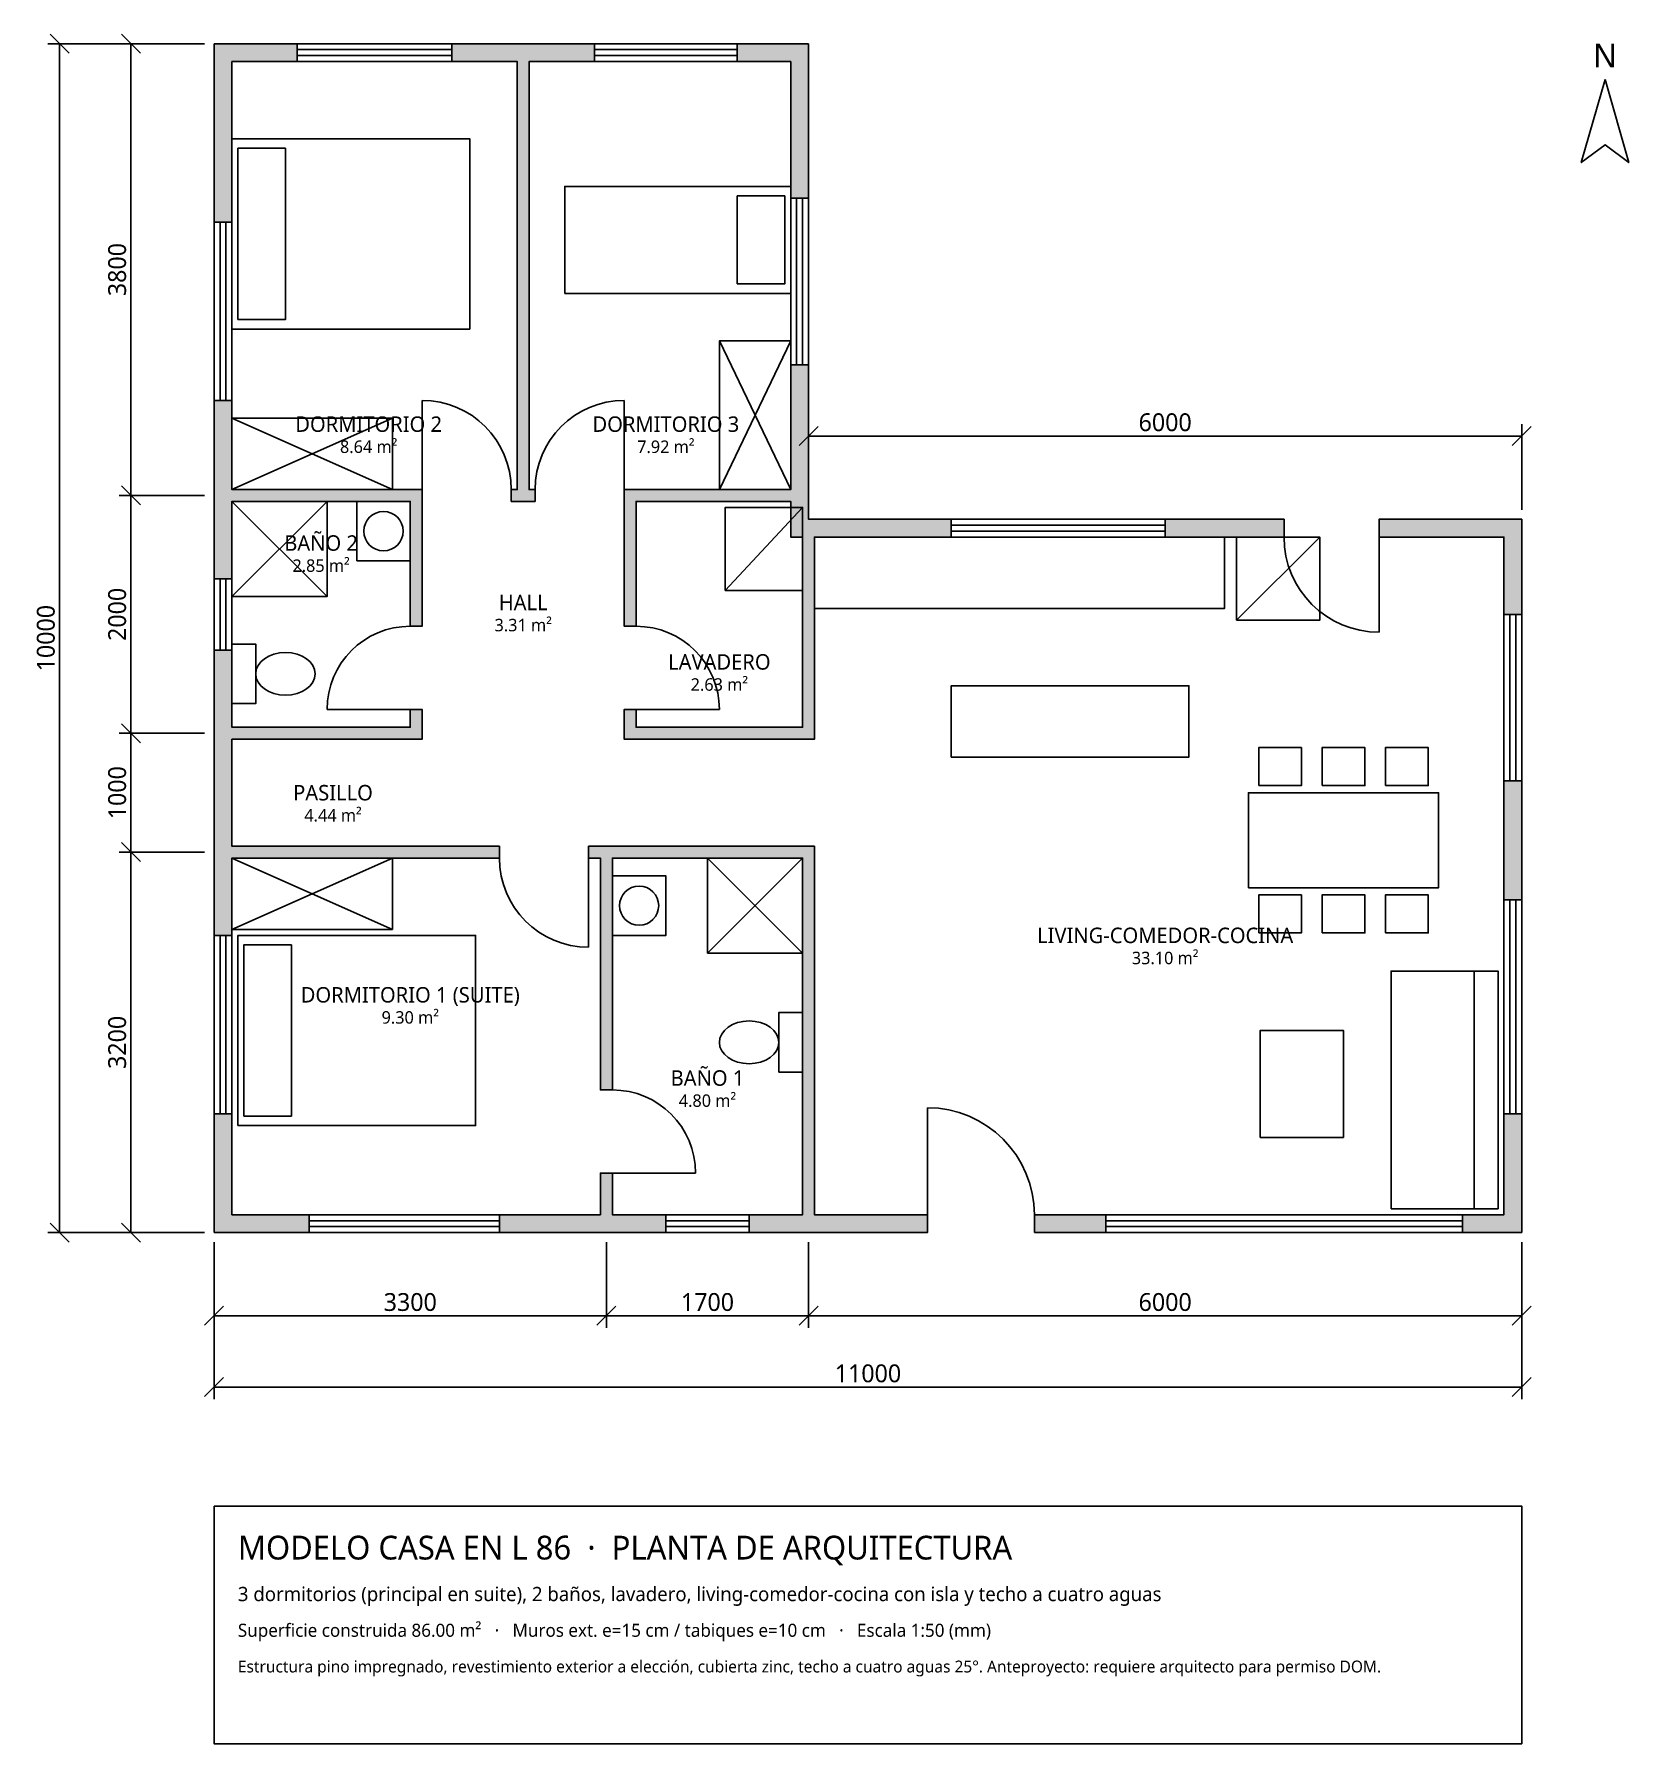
# Model space of a CAD drawing. Header units: millimetres. Extents: x -1513 to 11900, y -4300 to 10080.
import ezdxf
from ezdxf.enums import TextEntityAlignment as Align

# ---------------------------------------------------------------- set-up
doc = ezdxf.new("R2010")
doc.units = ezdxf.units.MM
for name, color, linetype in [('ARTEFACTOS', 6, 'Continuous'), ('COTAS', 1, 'Continuous'), ('MOBILIARIO', 8, 'Continuous'), ('MUROS', 7, 'Continuous'), ('PUERTAS', 3, 'Continuous'), ('ROTULO', 7, 'Continuous'), ('TEXTO', 2, 'Continuous'), ('VENTANAS', 4, 'Continuous')]:
    doc.layers.add(name, color=color, linetype=linetype)
doc.styles.add('OpenSans', font='OpenSans-Regular.ttf')
doc.dimstyles.new('COTAS', dxfattribs={"dimtxt": 150, "dimasz": 0, "dimexe": 100, "dimexo": 80, "dimgap": 40, "dimtad": 1, "dimdec": 0, "dimtxsty": 'OpenSans', "dimtsz": 80, "dimcen": 2.5, "dimclrd": 1, "dimclre": 1, "dimazin": 3, "dimtfac": 1, "dimtmove": 0, "dimatfit": 3})

msp = doc.modelspace()

# ---------------------------------------------------------------- hatches: boundary and pattern name
at = {"layer": 'MUROS'}
h = msp.add_hatch(color=252, dxfattribs=at)
h.dxf.hatch_style = 1
h.paths.add_polyline_path([(0, 10000), (700, 10000), (700, 9850), (150, 9850), (150, 8500), (0, 8500)])
h = msp.add_hatch(color=252, dxfattribs=at)
h.dxf.hatch_style = 1
h.paths.add_polyline_path([(2550, 10000), (2650, 10000), (3200, 10000), (3200, 9850), (2650, 9850), (2650, 6250), (2700, 6250), (2700, 6150), (2650, 6150), (2550, 6150), (2500, 6150), (2500, 6250), (2550, 6250), (2550, 9850), (2000, 9850), (2000, 10000)])
h = msp.add_hatch(color=252, dxfattribs=at)
h.dxf.hatch_style = 1
h.paths.add_polyline_path([(5000, 10000), (5000, 8700), (4850, 8700), (4850, 9850), (4400, 9850), (4400, 10000)])
h = msp.add_hatch(color=252, dxfattribs=at)
h.dxf.hatch_style = 1
h.paths.add_polyline_path([(5000, 6250), (5000, 6150), (5000, 6050), (5000, 6000), (5050, 6000), (6200, 6000), (6200, 5850), (5050, 5850), (5050, 4250), (5050, 4150), (4950, 4150), (3550, 4150), (3450, 4150), (3450, 4250), (3450, 4400), (3550, 4400), (3550, 4250), (4950, 4250), (4950, 5850), (4850, 5850), (4850, 6150), (3550, 6150), (3550, 5100), (3450, 5100), (3450, 6149), (3450, 6150), (3450, 6250), (3550, 6250), (4850, 6250), (4850, 7300), (5000, 7300)])
h = msp.add_hatch(color=252, dxfattribs=at)
h.dxf.hatch_style = 1
h.paths.add_polyline_path([(0, 6150), (0, 6250), (0, 7000), (150, 7000), (150, 6250), (1650, 6250), (1750, 6250), (1750, 6150), (1750, 6149), (1750, 5100), (1650, 5100), (1650, 6150), (150, 6150), (150, 5500), (0, 5500)])
h = msp.add_hatch(color=252, dxfattribs=at)
h.dxf.hatch_style = 1
h.paths.add_polyline_path([(9000, 6000), (9000, 5850), (8000, 5850), (8000, 6000)])
h = msp.add_hatch(color=252, dxfattribs=at)
h.dxf.hatch_style = 1
h.paths.add_polyline_path([(11000, 6000), (11000, 5200), (10850, 5200), (10850, 5850), (9800, 5850), (9800, 6000)])
h = msp.add_hatch(color=252, dxfattribs=at)
h.dxf.hatch_style = 1
h.paths.add_polyline_path([(0, 3150), (0, 3250), (0, 4150), (0, 4250), (0, 4900), (150, 4900), (150, 4250), (1650, 4250), (1650, 4400), (1750, 4400), (1750, 4250), (1750, 4150), (1650, 4150), (150, 4150), (150, 3250), (2400, 3250), (2400, 3150), (150, 3150), (150, 2500), (0, 2500)])
h = msp.add_hatch(color=252, dxfattribs=at)
h.dxf.hatch_style = 1
h.paths.add_polyline_path([(11000, 2800), (10850, 2800), (10850, 3800), (11000, 3800)])
h = msp.add_hatch(color=252, dxfattribs=at)
h.dxf.hatch_style = 1
h.paths.add_polyline_path([(5050, 0), (4950, 0), (4500, 0), (4500, 150), (4950, 150), (4950, 3150), (3350, 3150), (3350, 1200), (3250, 1200), (3250, 3150), (3150, 3150), (3150, 3250), (3250, 3250), (3350, 3250), (4950, 3250), (5050, 3250), (5050, 3150), (5050, 150), (6000, 150), (6000, 0)])
h = msp.add_hatch(color=252, dxfattribs=at)
h.dxf.hatch_style = 1
h.paths.add_polyline_path([(0, 0), (0, 1000), (150, 1000), (150, 150), (800, 150), (800, 0)])
h = msp.add_hatch(color=252, dxfattribs=at)
h.dxf.hatch_style = 1
h.paths.add_polyline_path([(11000, 0), (10500, 0), (10500, 150), (10850, 150), (10850, 1000), (11000, 1000)])
h = msp.add_hatch(color=252, dxfattribs=at)
h.dxf.hatch_style = 1
h.paths.add_polyline_path([(2400, 0), (2400, 150), (3250, 150), (3250, 500), (3350, 500), (3350, 150), (3800, 150), (3800, 0), (3350, 0), (3250, 0)])
h = msp.add_hatch(color=252, dxfattribs=at)
h.dxf.hatch_style = 1
h.paths.add_polyline_path([(6900, 0), (6900, 150), (7500, 150), (7500, 0)])

# ---------------------------------------------------------------- linework, layer by layer
at = {"layer": 'ARTEFACTOS'}
for p, q in [((150, 5350), (950, 6150)), ((150, 6150), (950, 5350)), ((4300, 5400), (4950, 6100)), ((8600, 5150), (9300, 5850)), ((4150, 2350), (4950, 3150)), ((4150, 3150), (4950, 2350))]:
    msp.add_line(p, q, dxfattribs=at)
for points in [[(150, 5350), (950, 5350), (950, 6150), (150, 6150)], [(1200, 5650), (1650, 5650), (1650, 6150), (1200, 6150)], [(4300, 5400), (4950, 5400), (4950, 6100), (4300, 6100)], [(8600, 5150), (9300, 5150), (9300, 5850), (8600, 5850)], [(150, 4450), (350, 4450), (350, 4950), (150, 4950)], [(4150, 2350), (4950, 2350), (4950, 3150), (4150, 3150)], [(3350, 2500), (3800, 2500), (3800, 3000), (3350, 3000)], [(4750, 1350), (4950, 1350), (4950, 1850), (4750, 1850)]]:
    msp.add_lwpolyline(points, close=True, dxfattribs=at)
for centre in [(1425, 5900), (3575, 2750)]:
    msp.add_circle(centre, 165, dxfattribs=at)
for centre in [(600, 4700), (4500, 1600)]:
    msp.add_ellipse(centre, major_axis=(250, 0), ratio=0.72, dxfattribs=at)
at = {"layer": 'MOBILIARIO'}
for p, q in [((4250, 6250), (4850, 7500)), ((4250, 7500), (4850, 6250)), ((150, 6250), (1500, 6850)), ((150, 6850), (1500, 6250)), ((150, 2550), (1500, 3150)), ((150, 3150), (1500, 2550))]:
    msp.add_line(p, q, dxfattribs=at)
for points in [[(150, 7600), (2150, 7600), (2150, 9200), (150, 9200)], [(200, 7680), (600, 7680), (600, 9120), (200, 9120)], [(2950, 7900), (4850, 7900), (4850, 8800), (2950, 8800)], [(4400, 7980), (4800, 7980), (4800, 8720), (4400, 8720)], [(4250, 6250), (4850, 6250), (4850, 7500), (4250, 7500)], [(150, 6250), (1500, 6250), (1500, 6850), (150, 6850)], [(5050, 5250), (8500, 5250), (8500, 5850), (5050, 5850)], [(6200, 4000), (8200, 4000), (8200, 4600), (6200, 4600)], [(8786.7, 3760), (9146.7, 3760), (9146.7, 4080), (8786.7, 4080)], [(9320, 3760), (9680, 3760), (9680, 4080), (9320, 4080)], [(9853.3, 3760), (10213.3, 3760), (10213.3, 4080), (9853.3, 4080)], [(8700, 2900), (10300, 2900), (10300, 3700), (8700, 3700)], [(150, 2550), (1500, 2550), (1500, 3150), (150, 3150)], [(8786.7, 2520), (9146.7, 2520), (9146.7, 2840), (8786.7, 2840)], [(9320, 2520), (9680, 2520), (9680, 2840), (9320, 2840)], [(9853.3, 2520), (10213.3, 2520), (10213.3, 2840), (9853.3, 2840)], [(200, 900), (2200, 900), (2200, 2500), (200, 2500)], [(250, 980), (650, 980), (650, 2420), (250, 2420)], [(9900, 200), (10800, 200), (10800, 2200), (9900, 2200)], [(10600, 200), (10800, 200), (10800, 2200), (10600, 2200)], [(8800, 800), (9500, 800), (9500, 1700), (8800, 1700)]]:
    msp.add_lwpolyline(points, close=True, dxfattribs=at)
at = {"layer": 'MUROS'}
for points in [[(0, 10000), (700, 10000), (700, 9850), (150, 9850), (150, 8500), (0, 8500), (0, 10000)], [(2550, 10000), (2650, 10000), (3200, 10000), (3200, 9850), (2650, 9850), (2650, 6250), (2700, 6250), (2700, 6150), (2650, 6150), (2550, 6150), (2500, 6150), (2500, 6250), (2550, 6250), (2550, 9850), (2000, 9850), (2000, 10000), (2550, 10000)], [(5000, 10000), (5000, 8700), (4850, 8700), (4850, 9850), (4400, 9850), (4400, 10000), (5000, 10000)], [(5000, 6250), (5000, 6150), (5000, 6050), (5000, 6000), (5050, 6000), (6200, 6000), (6200, 5850), (5050, 5850), (5050, 4250), (5050, 4150), (4950, 4150), (3550, 4150), (3450, 4150), (3450, 4250), (3450, 4400), (3550, 4400), (3550, 4250), (4950, 4250), (4950, 5850), (4850, 5850), (4850, 6150), (3550, 6150), (3550, 5100), (3450, 5100), (3450, 6149), (3450, 6150), (3450, 6250), (3550, 6250), (4850, 6250), (4850, 7300), (5000, 7300), (5000, 6250)], [(0, 6150), (0, 6250), (0, 7000), (150, 7000), (150, 6250), (1650, 6250), (1750, 6250), (1750, 6150), (1750, 6149), (1750, 5100), (1650, 5100), (1650, 6150), (150, 6150), (150, 5500), (0, 5500), (0, 6150)], [(9000, 6000), (9000, 5850), (8000, 5850), (8000, 6000), (9000, 6000)], [(11000, 6000), (11000, 5200), (10850, 5200), (10850, 5850), (9800, 5850), (9800, 6000), (11000, 6000)], [(0, 3150), (0, 3250), (0, 4150), (0, 4250), (0, 4900), (150, 4900), (150, 4250), (1650, 4250), (1650, 4400), (1750, 4400), (1750, 4250), (1750, 4150), (1650, 4150), (150, 4150), (150, 3250), (2400, 3250), (2400, 3150), (150, 3150), (150, 2500), (0, 2500), (0, 3150)], [(11000, 2800), (10850, 2800), (10850, 3800), (11000, 3800), (11000, 2800)], [(5050, 0), (4950, 0), (4500, 0), (4500, 150), (4950, 150), (4950, 3150), (3350, 3150), (3350, 1200), (3250, 1200), (3250, 3150), (3150, 3150), (3150, 3250), (3250, 3250), (3350, 3250), (4950, 3250), (5050, 3250), (5050, 3150), (5050, 150), (6000, 150), (6000, 0), (5050, 0)], [(0, 0), (0, 1000), (150, 1000), (150, 150), (800, 150), (800, 0), (0, 0)], [(11000, 0), (10500, 0), (10500, 150), (10850, 150), (10850, 1000), (11000, 1000), (11000, 0)], [(2400, 0), (2400, 150), (3250, 150), (3250, 500), (3350, 500), (3350, 150), (3800, 150), (3800, 0), (3350, 0), (3250, 0), (2400, 0)], [(6900, 0), (6900, 150), (7500, 150), (7500, 0), (6900, 0)]]:
    msp.add_lwpolyline(points, close=True, dxfattribs=at)
at = {"layer": 'PUERTAS'}
for p, q in [((1750, 6250), (1750, 7000)), ((3450, 6250), (3450, 7000)), ((9800, 5850), (9800, 5050)), ((1650, 4400), (950, 4400)), ((3550, 4400), (4250, 4400)), ((3150, 3150), (3150, 2400)), ((6000, 150), (6000, 1050)), ((3350, 500), (4050, 500))]:
    msp.add_line(p, q, dxfattribs=at)
for centre, radius, start, end in [((1750, 6250), 750, 0, 90), ((3450, 6250), 750, 90, 180), ((9800, 5850), 800, 180, -90), ((1650, 4400), 700, 90, 180), ((3550, 4400), 700, 0, 90), ((3150, 3150), 750, 180, -90), ((3350, 500), 700, 0, 90), ((6000, 150), 900, 0, 90)]:
    msp.add_arc(centre, radius, start, end, dxfattribs=at)
at = {"layer": 'ROTULO'}
for points in [[(11700, 9700), (11900, 9000), (11700, 9150), (11500, 9000)], [(0, -2300), (11000, -2300), (11000, -4300), (0, -4300)]]:
    msp.add_lwpolyline(points, close=True, dxfattribs=at)
at = {"layer": 'VENTANAS'}
for p, q in [((2000, 10000), (700, 10000)), ((2000, 9950), (700, 9950)), ((4400, 10000), (3200, 10000)), ((4400, 9950), (3200, 9950)), ((2000, 9900), (700, 9900)), ((2000, 9850), (700, 9850)), ((4400, 9900), (3200, 9900)), ((4400, 9850), (3200, 9850)), ((4850, 7300), (4850, 8700)), ((4900, 7300), (4900, 8700)), ((4950, 7300), (4950, 8700)), ((5000, 7300), (5000, 8700)), ((0, 8500), (0, 7000)), ((50, 8500), (50, 7000)), ((100, 8500), (100, 7000)), ((150, 8500), (150, 7000)), ((8000, 6000), (6200, 6000)), ((8000, 5950), (6200, 5950)), ((8000, 5900), (6200, 5900)), ((8000, 5850), (6200, 5850)), ((0, 5500), (0, 4900)), ((50, 5500), (50, 4900)), ((100, 5500), (100, 4900)), ((150, 5500), (150, 4900)), ((10850, 3800), (10850, 5200)), ((10900, 3800), (10900, 5200)), ((10950, 3800), (10950, 5200)), ((11000, 3800), (11000, 5200)), ((10850, 1000), (10850, 2800)), ((10900, 1000), (10900, 2800)), ((10950, 1000), (10950, 2800)), ((11000, 1000), (11000, 2800)), ((0, 2500), (0, 1000)), ((50, 2500), (50, 1000)), ((100, 2500), (100, 1000)), ((150, 2500), (150, 1000)), ((800, 150), (2400, 150)), ((3800, 150), (4500, 150)), ((7500, 150), (10500, 150)), ((800, 100), (2400, 100)), ((800, 50), (2400, 50)), ((800, 0), (2400, 0)), ((3800, 100), (4500, 100)), ((3800, 50), (4500, 50)), ((3800, 0), (4500, 0)), ((7500, 100), (10500, 100)), ((7500, 50), (10500, 50)), ((7500, 0), (10500, 0))]:
    msp.add_line(p, q, dxfattribs=at)

# ---------------------------------------------------------------- texts
at = {"layer": 'ROTULO'}
msp.add_text('N', height=200, dxfattribs=at).set_placement((11700, 9900), align=Align.MIDDLE_CENTER)
at = {"layer": 'ROTULO', "style": 'OpenSans'}
for s, height, p in [('MODELO CASA EN L 86  ·  PLANTA DE ARQUITECTURA', 200, (200, -2750)), ('3 dormitorios (principal en suite), 2 baños, lavadero, living-comedor-cocina con isla y techo a cuatro aguas', 120, (200, -3100)), ('Superficie construida 86.00 m²   ·   Muros ext. e=15 cm / tabiques e=10 cm   ·   Escala 1:50 (mm)', 110, (200, -3400)), ('Estructura pino impregnado, revestimiento exterior a elección, cubierta zinc, techo a cuatro aguas 25°. Anteproyecto: requiere arquitecto para permiso DOM.', 100, (200, -3700))]:
    msp.add_text(s, height=height, dxfattribs=at).set_placement(p)
at = {"layer": 'TEXTO', "style": 'OpenSans'}
for s, height, p in [('DORMITORIO 2', 130, (1300, 6800)), ('DORMITORIO 3', 130, (3800, 6800)), ('8.64 m²', 105, (1300, 6610)), ('7.92 m²', 105, (3800, 6610)), ('BAÑO 2', 130, (900, 5800)), ('2.85 m²', 105, (900, 5610)), ('HALL', 130, (2600, 5300)), ('3.31 m²', 105, (2600, 5110)), ('LAVADERO', 130, (4250, 4800)), ('2.63 m²', 105, (4250, 4610)), ('PASILLO', 130, (1000, 3700)), ('4.44 m²', 105, (1000, 3510)), ('LIVING-COMEDOR-COCINA', 130, (8000, 2500)), ('33.10 m²', 105, (8000, 2310)), ('DORMITORIO 1 (SUITE)', 130, (1650, 2000)), ('9.30 m²', 105, (1650, 1810)), ('BAÑO 1', 130, (4150, 1300)), ('4.80 m²', 105, (4150, 1110))]:
    msp.add_text(s, height=height, dxfattribs=at).set_placement(p, align=Align.MIDDLE_CENTER)

# ---------------------------------------------------------------- dimensions: what is measured, and where the dimension line sits
at = {"layer": 'COTAS'}
for base, p1, p2 in [((-1300, 0), (0, 0), (0, 10000)), ((-700, 6200), (0, 6200), (0, 10000)), ((-700, 4200), (0, 4200), (0, 6200)), ((-700, 3200), (0, 3200), (0, 4200)), ((-700, 0), (0, 0), (0, 3200))]:
    msp.add_linear_dim(base=base, p1=p1, p2=p2, angle=90, dimstyle='COTAS', dxfattribs=at).render()
for base, p1, p2 in [((5000, 6700), (5000, 6000), (11000, 6000)), ((0, -1300), (0, 0), (11000, 0)), ((0, -700), (0, 0), (3300, 0)), ((3300, -700), (3300, 0), (5000, 0)), ((5000, -700), (5000, 0), (11000, 0))]:
    msp.add_linear_dim(base=base, p1=p1, p2=p2, dimstyle='COTAS', dxfattribs=at).render()

doc.saveas('drawing.dxf')
